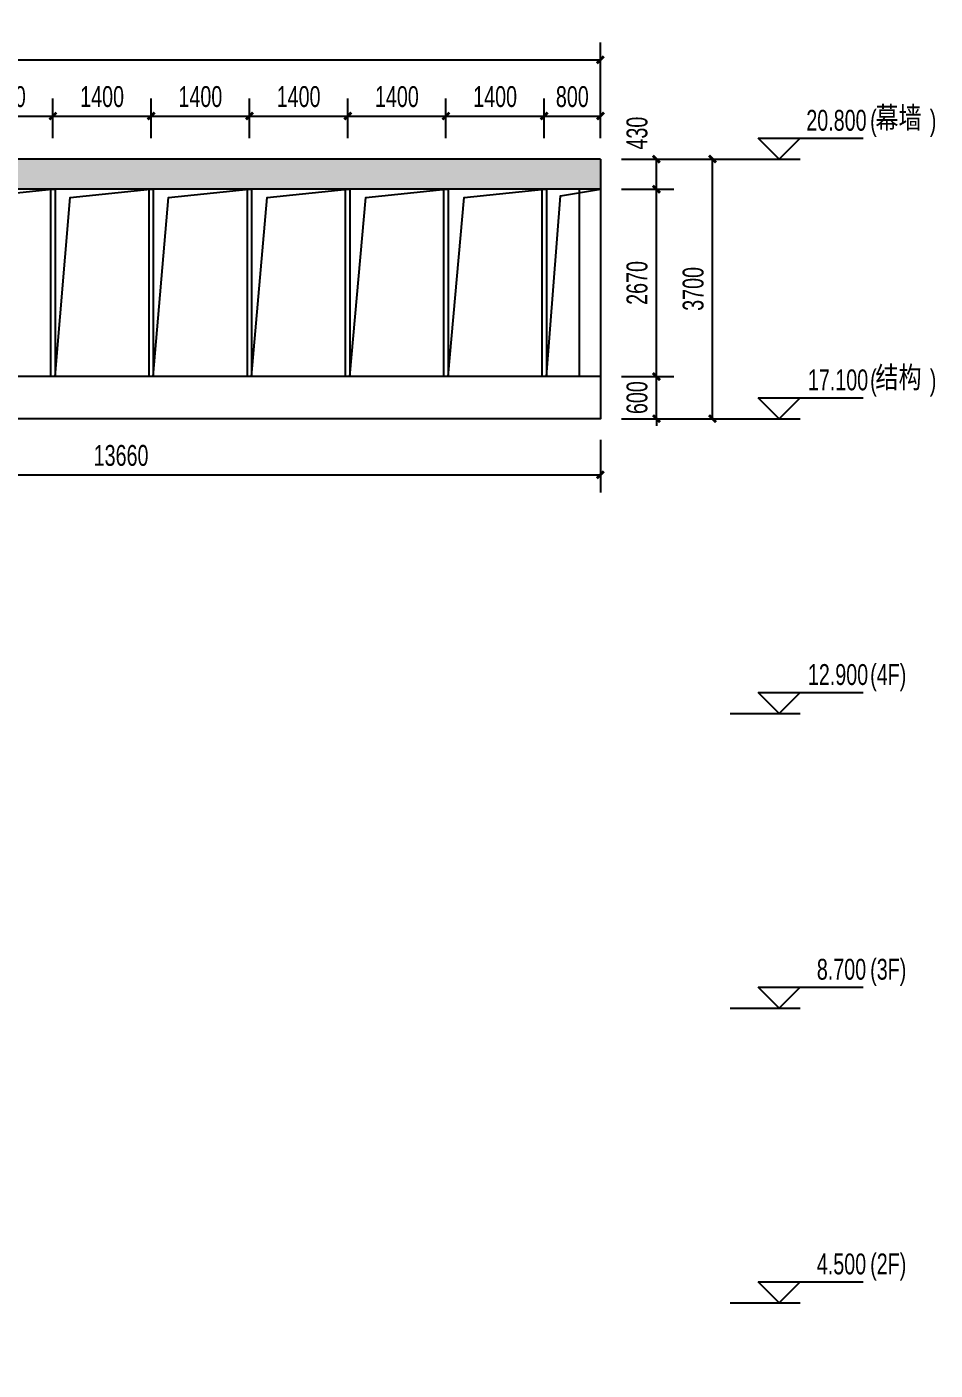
# Model space of a CAD drawing. Extents: x -3 to 440502, y -49243 to 59402.
# Drawn here: x 373145 to 386087, y 17884 to 37029 of the extents above; entities that cross this region are included whole.
import ezdxf

# ---------------------------------------------------------------- set-up
doc = ezdxf.new("R2010")
doc.units = 0
doc.header["$LTSCALE"] = 1000
doc.header["$MEASUREMENT"] = 0
for name, color, linetype in [('01-标注_尺寸', 124, 'Continuous'), ('01-标注_标高', 200, 'Continuous'), ('02-TEXT_标注', 130, 'Continuous'), ('05-填充_18', 18, 'Continuous'), ('A-C_窗', 140, 'Continuous'), ('A-SUR_看线', 231, 'Continuous'), ('E-立面', 255, 'Continuous')]:
    doc.layers.add(name, color=color, linetype=linetype)
doc.styles.add('_TCH_DIM', font='ros.shx', dxfattribs={"bigfont": 'jd.shx'})
doc.styles.add('_TCH_DIM_T3', font='ros.shx', dxfattribs={"width": 0.705882, "bigfont": 'jd.shx'})
doc.dimstyles.new('_TCH_ARCH&&100', dxfattribs={"dimtxt": 297.5, "dimasz": 100, "dimexe": 250, "dimexo": 300, "dimgap": 126.25, "dimtad": 1, "dimdec": 0, "dimzin": 0, "dimdsep": 46, "dimtxsty": '_TCH_DIM_T3', "dimblk": 'ARCHTICK', "dimcen": 0.09, "dimclrt": 7, "dimazin": 2, "dimtfac": 1, "dimtdec": 0, "dimtix": 1, "dimtmove": 2, "dimatfit": 3, "dimfxl": 0, "dimtolj": 1, "dimtzin": 0, "dimarcsym": 0})

# ---------------------------------------------------------------- blocks, each defined once
blk = doc.blocks.new('_ArchTick')
at = {"color": 0, "linetype": 'ByBlock', "const_width": 0.4}
blk.add_lwpolyline([(-0.5, -0.5), (0.5, 0.5)], dxfattribs=at)
blk = doc.blocks.new('*D938')
at = {"layer": '01-标注_尺寸', "color": 0, "lineweight": -2, "transparency": 16777216}
for p, q in [((380517, 35444), (380517, 36008)), ((381317, 35444), (381317, 36008)), ((380517, 35758), (381317, 35758))]:
    blk.add_line(p, q, dxfattribs=at)
at = {"layer": 'Defpoints', "color": 0, "transparency": 16777216}
for p in [(381317, 35758), (380517, 35144), (381317, 35144)]:
    blk.add_point(p, dxfattribs=at)
at = {"layer": '01-标注_尺寸', "color": 0, "lineweight": -2, "transparency": 16777216, "xscale": 100, "yscale": 100, "zscale": 100, "rotation": 180}
blk.add_blockref('_ArchTick', (380517, 35758), dxfattribs=at)
at = {"layer": '01-标注_尺寸', "color": 0, "lineweight": -2, "transparency": 16777216, "xscale": 100, "yscale": 100, "zscale": 100}
blk.add_blockref('_ArchTick', (381317, 35758), dxfattribs=at)
at = {"layer": '01-标注_尺寸', "color": 7, "transparency": 16777216, "insert": (380917, 36033), "char_height": 297.5, "attachment_point": 5, "style": '_TCH_DIM_T3'}
blk.add_mtext('\\A1;800', dxfattribs=at)
blk = doc.blocks.new('*D939')
at = {"layer": '01-标注_尺寸', "color": 0, "lineweight": -2, "transparency": 16777216}
for p, q in [((379117, 35444), (379117, 36008)), ((380517, 35444), (380517, 36008)), ((379117, 35758), (380517, 35758))]:
    blk.add_line(p, q, dxfattribs=at)
at = {"layer": 'Defpoints', "color": 0, "transparency": 16777216}
for p in [(380517, 35758), (379117, 35144), (380517, 35144)]:
    blk.add_point(p, dxfattribs=at)
at = {"layer": '01-标注_尺寸', "color": 0, "lineweight": -2, "transparency": 16777216, "xscale": 100, "yscale": 100, "zscale": 100, "rotation": 180}
blk.add_blockref('_ArchTick', (379117, 35758), dxfattribs=at)
at = {"layer": '01-标注_尺寸', "color": 0, "lineweight": -2, "transparency": 16777216, "xscale": 100, "yscale": 100, "zscale": 100}
blk.add_blockref('_ArchTick', (380517, 35758), dxfattribs=at)
at = {"layer": '01-标注_尺寸', "color": 7, "transparency": 16777216, "insert": (379817, 36033), "char_height": 297.5, "attachment_point": 5, "style": '_TCH_DIM_T3'}
blk.add_mtext('\\A1;1400', dxfattribs=at)
blk = doc.blocks.new('*D940')
at = {"layer": '01-标注_尺寸', "color": 0, "lineweight": -2, "transparency": 16777216}
for p, q in [((377717, 35444), (377717, 36008)), ((379117, 35444), (379117, 36008)), ((377717, 35758), (379117, 35758))]:
    blk.add_line(p, q, dxfattribs=at)
at = {"layer": 'Defpoints', "color": 0, "transparency": 16777216}
for p in [(379117, 35758), (377717, 35144), (379117, 35144)]:
    blk.add_point(p, dxfattribs=at)
at = {"layer": '01-标注_尺寸', "color": 0, "lineweight": -2, "transparency": 16777216, "xscale": 100, "yscale": 100, "zscale": 100, "rotation": 180}
blk.add_blockref('_ArchTick', (377717, 35758), dxfattribs=at)
at = {"layer": '01-标注_尺寸', "color": 0, "lineweight": -2, "transparency": 16777216, "xscale": 100, "yscale": 100, "zscale": 100}
blk.add_blockref('_ArchTick', (379117, 35758), dxfattribs=at)
at = {"layer": '01-标注_尺寸', "color": 7, "transparency": 16777216, "insert": (378417, 36033), "char_height": 297.5, "attachment_point": 5, "style": '_TCH_DIM_T3'}
blk.add_mtext('\\A1;1400', dxfattribs=at)
blk = doc.blocks.new('*D941')
at = {"layer": '01-标注_尺寸', "color": 0, "lineweight": -2, "transparency": 16777216}
for p, q in [((376317, 35444), (376317, 36008)), ((377717, 35444), (377717, 36008)), ((376317, 35758), (377717, 35758))]:
    blk.add_line(p, q, dxfattribs=at)
at = {"layer": 'Defpoints', "color": 0, "transparency": 16777216}
for p in [(377717, 35758), (376317, 35144), (377717, 35144)]:
    blk.add_point(p, dxfattribs=at)
at = {"layer": '01-标注_尺寸', "color": 0, "lineweight": -2, "transparency": 16777216, "xscale": 100, "yscale": 100, "zscale": 100, "rotation": 180}
blk.add_blockref('_ArchTick', (376317, 35758), dxfattribs=at)
at = {"layer": '01-标注_尺寸', "color": 0, "lineweight": -2, "transparency": 16777216, "xscale": 100, "yscale": 100, "zscale": 100}
blk.add_blockref('_ArchTick', (377717, 35758), dxfattribs=at)
at = {"layer": '01-标注_尺寸', "color": 7, "transparency": 16777216, "insert": (377017, 36033), "char_height": 297.5, "attachment_point": 5, "style": '_TCH_DIM_T3'}
blk.add_mtext('\\A1;1400', dxfattribs=at)
blk = doc.blocks.new('*D942')
at = {"layer": '01-标注_尺寸', "color": 0, "lineweight": -2, "transparency": 16777216}
for p, q in [((374917, 35444), (374917, 36008)), ((376317, 35444), (376317, 36008)), ((374917, 35758), (376317, 35758))]:
    blk.add_line(p, q, dxfattribs=at)
at = {"layer": 'Defpoints', "color": 0, "transparency": 16777216}
for p in [(376317, 35758), (374917, 35144), (376317, 35144)]:
    blk.add_point(p, dxfattribs=at)
at = {"layer": '01-标注_尺寸', "color": 0, "lineweight": -2, "transparency": 16777216, "xscale": 100, "yscale": 100, "zscale": 100, "rotation": 180}
blk.add_blockref('_ArchTick', (374917, 35758), dxfattribs=at)
at = {"layer": '01-标注_尺寸', "color": 0, "lineweight": -2, "transparency": 16777216, "xscale": 100, "yscale": 100, "zscale": 100}
blk.add_blockref('_ArchTick', (376317, 35758), dxfattribs=at)
at = {"layer": '01-标注_尺寸', "color": 7, "transparency": 16777216, "insert": (375617, 36033), "char_height": 297.5, "attachment_point": 5, "style": '_TCH_DIM_T3'}
blk.add_mtext('\\A1;1400', dxfattribs=at)
blk = doc.blocks.new('*D943')
at = {"layer": '01-标注_尺寸', "color": 0, "lineweight": -2, "transparency": 16777216}
for p, q in [((373517, 35444), (373517, 36008)), ((374917, 35444), (374917, 36008)), ((373517, 35758), (374917, 35758))]:
    blk.add_line(p, q, dxfattribs=at)
at = {"layer": 'Defpoints', "color": 0, "transparency": 16777216}
for p in [(374917, 35758), (373517, 35144), (374917, 35144)]:
    blk.add_point(p, dxfattribs=at)
at = {"layer": '01-标注_尺寸', "color": 0, "lineweight": -2, "transparency": 16777216, "xscale": 100, "yscale": 100, "zscale": 100, "rotation": 180}
blk.add_blockref('_ArchTick', (373517, 35758), dxfattribs=at)
at = {"layer": '01-标注_尺寸', "color": 0, "lineweight": -2, "transparency": 16777216, "xscale": 100, "yscale": 100, "zscale": 100}
blk.add_blockref('_ArchTick', (374917, 35758), dxfattribs=at)
at = {"layer": '01-标注_尺寸', "color": 7, "transparency": 16777216, "insert": (374217, 36033), "char_height": 297.5, "attachment_point": 5, "style": '_TCH_DIM_T3'}
blk.add_mtext('\\A1;1400', dxfattribs=at)
blk = doc.blocks.new('*D944')
at = {"layer": '01-标注_尺寸', "color": 0, "lineweight": -2, "transparency": 16777216}
for p, q in [((372117, 35444), (372117, 36008)), ((373517, 35444), (373517, 36008)), ((372117, 35758), (373517, 35758))]:
    blk.add_line(p, q, dxfattribs=at)
at = {"layer": 'Defpoints', "color": 0, "transparency": 16777216}
for p in [(373517, 35758), (372117, 35144), (373517, 35144)]:
    blk.add_point(p, dxfattribs=at)
at = {"layer": '01-标注_尺寸', "color": 0, "lineweight": -2, "transparency": 16777216, "xscale": 100, "yscale": 100, "zscale": 100, "rotation": 180}
blk.add_blockref('_ArchTick', (372117, 35758), dxfattribs=at)
at = {"layer": '01-标注_尺寸', "color": 0, "lineweight": -2, "transparency": 16777216, "xscale": 100, "yscale": 100, "zscale": 100}
blk.add_blockref('_ArchTick', (373517, 35758), dxfattribs=at)
at = {"layer": '01-标注_尺寸', "color": 7, "transparency": 16777216, "insert": (372817, 36033), "char_height": 297.5, "attachment_point": 5, "style": '_TCH_DIM_T3'}
blk.add_mtext('\\A1;1400', dxfattribs=at)
blk = doc.blocks.new('*D952')
at = {"layer": '01-标注_尺寸', "color": 0, "lineweight": -2, "transparency": 16777216}
for p, q in [((362917, 35958), (362917, 36808)), ((381317, 35958), (381317, 36808)), ((362917, 36558), (381317, 36558))]:
    blk.add_line(p, q, dxfattribs=at)
at = {"layer": 'Defpoints', "color": 0, "transparency": 16777216}
for p in [(381317, 36558), (362917, 35658), (381317, 35658)]:
    blk.add_point(p, dxfattribs=at)
at = {"layer": '01-标注_尺寸', "color": 0, "lineweight": -2, "transparency": 16777216, "xscale": 100, "yscale": 100, "zscale": 100, "rotation": 180}
blk.add_blockref('_ArchTick', (362917, 36558), dxfattribs=at)
at = {"layer": '01-标注_尺寸', "color": 0, "lineweight": -2, "transparency": 16777216, "xscale": 100, "yscale": 100, "zscale": 100}
blk.add_blockref('_ArchTick', (381317, 36558), dxfattribs=at)
at = {"layer": '01-标注_尺寸', "color": 7, "transparency": 16777216, "insert": (372117, 36833), "char_height": 297.5, "attachment_point": 5, "style": '_TCH_DIM_T3'}
blk.add_mtext('\\A1;18400', dxfattribs=at)
blk = doc.blocks.new('*D953')
at = {"layer": '01-标注_尺寸', "color": 0, "lineweight": -2, "transparency": 16777216}
for p, q in [((381617, 35144), (382365, 35144)), ((382115, 34714), (382115, 35144)), ((381617, 34714), (382365, 34714))]:
    blk.add_line(p, q, dxfattribs=at)
at = {"layer": 'Defpoints', "color": 0, "transparency": 16777216}
for p in [(381317, 35144), (382115, 35144), (381317, 34714)]:
    blk.add_point(p, dxfattribs=at)
at = {"layer": '01-标注_尺寸', "color": 0, "lineweight": -2, "transparency": 16777216, "xscale": 100, "yscale": 100, "zscale": 100}
for p, rotation in [((382115, 35144), 90), ((382115, 34714), 270)]:
    blk.add_blockref('_ArchTick', p, dxfattribs=dict(at, rotation=rotation))
at = {"layer": '01-标注_尺寸', "color": 7, "transparency": 16777216, "insert": (381840, 35514), "char_height": 297.5, "attachment_point": 5, "rotation": 90, "style": '_TCH_DIM_T3'}
blk.add_mtext('\\A1;430', dxfattribs=at)
blk = doc.blocks.new('*D954')
at = {"layer": '01-标注_尺寸', "color": 0, "lineweight": -2, "transparency": 16777216}
for p, q in [((381617, 34714), (382365, 34714)), ((382115, 32044), (382115, 34714)), ((381617, 32044), (382365, 32044))]:
    blk.add_line(p, q, dxfattribs=at)
at = {"layer": 'Defpoints', "color": 0, "transparency": 16777216}
for p in [(381317, 34714), (382115, 34714), (381317, 32044)]:
    blk.add_point(p, dxfattribs=at)
at = {"layer": '01-标注_尺寸', "color": 0, "lineweight": -2, "transparency": 16777216, "xscale": 100, "yscale": 100, "zscale": 100}
for p, rotation in [((382115, 34714), 90), ((382115, 32044), 270)]:
    blk.add_blockref('_ArchTick', p, dxfattribs=dict(at, rotation=rotation))
at = {"layer": '01-标注_尺寸', "color": 7, "transparency": 16777216, "insert": (381840, 33379), "char_height": 297.5, "attachment_point": 5, "rotation": 90, "style": '_TCH_DIM_T3'}
blk.add_mtext('\\A1;2670', dxfattribs=at)
blk = doc.blocks.new('*D955')
at = {"layer": '01-标注_尺寸', "color": 0, "lineweight": -2, "transparency": 16777216}
for p, q in [((381617, 32044), (382365, 32044)), ((382115, 32044), (382115, 32144)), ((382115, 31444), (382115, 32044)), ((381617, 31444), (382365, 31444)), ((382115, 31444), (382115, 31344))]:
    blk.add_line(p, q, dxfattribs=at)
at = {"layer": 'Defpoints', "color": 0, "transparency": 16777216}
for p in [(381317, 32044), (382115, 32044), (381317, 31444)]:
    blk.add_point(p, dxfattribs=at)
at = {"layer": '01-标注_尺寸', "color": 0, "lineweight": -2, "transparency": 16777216, "xscale": 100, "yscale": 100, "zscale": 100}
for p, rotation in [((382115, 32044), 270), ((382115, 31444), 90)]:
    blk.add_blockref('_ArchTick', p, dxfattribs=dict(at, rotation=rotation))
at = {"layer": '01-标注_尺寸', "color": 7, "transparency": 16777216, "insert": (381840, 31744), "char_height": 297.5, "attachment_point": 5, "rotation": 90, "style": '_TCH_DIM_T3'}
blk.add_mtext('\\A1;600', dxfattribs=at)
blk = doc.blocks.new('*D956')
at = {"layer": '01-标注_尺寸', "color": 0, "lineweight": -2, "transparency": 16777216}
for p, q in [((381755, 35144), (383165, 35144)), ((382915, 31444), (382915, 35144)), ((381755, 31444), (383165, 31444))]:
    blk.add_line(p, q, dxfattribs=at)
at = {"layer": 'Defpoints', "color": 0, "transparency": 16777216}
for p in [(381455, 35144), (382915, 35144), (381455, 31444)]:
    blk.add_point(p, dxfattribs=at)
at = {"layer": '01-标注_尺寸', "color": 0, "lineweight": -2, "transparency": 16777216, "xscale": 100, "yscale": 100, "zscale": 100}
for p, rotation in [((382915, 35144), 90), ((382915, 31444), 270)]:
    blk.add_blockref('_ArchTick', p, dxfattribs=dict(at, rotation=rotation))
at = {"layer": '01-标注_尺寸', "color": 7, "transparency": 16777216, "insert": (382640, 33294), "char_height": 297.5, "attachment_point": 5, "rotation": 90, "style": '_TCH_DIM_T3'}
blk.add_mtext('\\A1;3700', dxfattribs=at)
blk = doc.blocks.new('*D957')
at = {"layer": '01-标注_尺寸', "color": 0, "lineweight": -2, "transparency": 16777216}
for p, q in [((367657, 31144), (367657, 30394)), ((381317, 31144), (381317, 30394)), ((367657, 30644), (381317, 30644))]:
    blk.add_line(p, q, dxfattribs=at)
at = {"layer": 'Defpoints', "color": 0, "transparency": 16777216}
for p in [(367657, 31444), (381317, 31444), (381317, 30644)]:
    blk.add_point(p, dxfattribs=at)
at = {"layer": '01-标注_尺寸', "color": 0, "lineweight": -2, "transparency": 16777216, "xscale": 100, "yscale": 100, "zscale": 100, "rotation": 180}
blk.add_blockref('_ArchTick', (367657, 30644), dxfattribs=at)
at = {"layer": '01-标注_尺寸', "color": 0, "lineweight": -2, "transparency": 16777216, "xscale": 100, "yscale": 100, "zscale": 100}
blk.add_blockref('_ArchTick', (381317, 30644), dxfattribs=at)
at = {"layer": '01-标注_尺寸', "color": 7, "transparency": 16777216, "insert": (374487, 30919), "char_height": 297.5, "attachment_point": 5, "style": '_TCH_DIM_T3'}
blk.add_mtext('\\A1;13660', dxfattribs=at)

msp = doc.modelspace()

# ---------------------------------------------------------------- hatches: boundary and pattern name
at = {"layer": '05-填充_18'}
h = msp.add_hatch(color=256, dxfattribs=at)
h.dxf.hatch_style = 1
h.paths.add_polyline_path([(381316.9, 35143.6), (362916.9, 35143.6), (362916.9, 34713.6), (381316.9, 34713.6)])

# ---------------------------------------------------------------- linework, layer by layer
at = {"layer": '01-标注_标高'}
for p, q in [((383865.2, 35143.6), (383565.2, 35443.6)), ((383565.2, 35443.6), (385061.2, 35443.6)), ((383865.2, 35143.6), (384165.2, 35443.6)), ((383165.2, 35143.6), (384165.2, 35143.6)), ((383865.2, 31443.6), (383565.2, 31743.6)), ((383565.2, 31743.6), (385061.2, 31743.6)), ((383865.2, 31443.6), (384165.2, 31743.6)), ((383165.2, 31443.6), (384165.2, 31443.6)), ((383865.2, 27243.6), (383565.2, 27543.6)), ((383565.2, 27543.6), (385061.2, 27543.6)), ((383865.2, 27243.6), (384165.2, 27543.6)), ((383165.2, 27243.6), (384165.2, 27243.6)), ((383865.2, 23043.6), (383565.2, 23343.6)), ((383565.2, 23343.6), (385061.2, 23343.6)), ((383865.2, 23043.6), (384165.2, 23343.6)), ((383165.2, 23043.6), (384165.2, 23043.6)), ((383865.2, 18843.6), (383565.2, 19143.6)), ((383565.2, 19143.6), (385061.2, 19143.6)), ((383865.2, 18843.6), (384165.2, 19143.6)), ((383165.2, 18843.6), (384165.2, 18843.6))]:
    msp.add_line(p, q, dxfattribs=at)
at = {"layer": 'A-C_窗'}
for points in [[(373546.9, 32043.6), (373486.9, 32043.6), (373486.9, 34713.6), (373546.9, 34713.6)], [(374946.9, 32043.6), (374886.9, 32043.6), (374886.9, 34713.6), (374946.9, 34713.6)], [(376346.9, 32043.6), (376286.9, 32043.6), (376286.9, 34713.6), (376346.9, 34713.6)], [(377746.9, 32043.6), (377686.9, 32043.6), (377686.9, 34713.6), (377746.9, 34713.6)], [(379146.9, 32043.6), (379086.9, 32043.6), (379086.6, 34713.6), (379146.6, 34713.6)], [(380546.9, 32043.6), (380486.9, 32043.6), (380486.9, 34713.6), (380546.9, 34713.6)]]:
    msp.add_lwpolyline(points, close=True, dxfattribs=at)
msp.add_lwpolyline([(381016.9, 34713.6), (381016.9, 32043.6)], dxfattribs=at)
at = {"layer": 'A-SUR_看线'}
for points in [[(372146.9, 32043.6), (372356.2, 34594.8), (373499.5, 34713.6)], [(373546.9, 32043.6), (373760.4, 34594.8), (374903.7, 34713.6)], [(374946.9, 32043.6), (375164.6, 34594.8), (376307.9, 34713.6)], [(376346.9, 32043.6), (376568.8, 34594.8), (377712.1, 34713.6)], [(377746.9, 32043.6), (377973, 34594.8), (379116.3, 34713.6)], [(379146.9, 32043.6), (379377.2, 34594.8), (380520.4, 34713.6)], [(380546.9, 32043.6), (380747.8, 34619.8), (381316.9, 34713.6)]]:
    msp.add_lwpolyline(points, dxfattribs=at)
at = {"layer": 'E-立面'}
for p, q in [((381316.9, 35143.6), (362916.9, 35143.6)), ((381316.9, 34713.6), (362916.9, 34713.6))]:
    msp.add_line(p, q, dxfattribs=at)
for points in [[(381316.9, 35143.6), (381316.9, 31443.6), (367656.9, 31443.6), (367656.9, 33033.6), (367736.9, 33033.6), (367736.9, 33203.6), (367116.9, 33243.6), (367116.9, 18243.6), (365756.9, 18243.6), (365756.9, 19933.6), (365836.9, 19933.6), (365836.9, 20103.6), (365216.9, 20143.6), (365216.9, 17883.6)], [(381316.9, 32043.6), (367656.9, 32043.6)]]:
    msp.add_lwpolyline(points, dxfattribs=at)

# ---------------------------------------------------------------- texts
at = {"layer": '02-TEXT_标注', "style": '_TCH_DIM', "width": 0.705882}
for s, p in [('20.800', (384251.2, 35548.6)), ('(', (385161.2, 35548.6)), (')', (386010.7, 35548.6)), ('17.100', (384273.7, 31848.6)), ('(', (385161.2, 31848.6)), (')', (386010.7, 31848.6)), ('(4F)', (385161.2, 27648.6)), ('12.900', (384273.7, 27648.6)), ('8.700', (384401.2, 23448.6)), ('(3F)', (385161.2, 23448.6)), ('4.500', (384401.2, 19248.6)), ('(2F)', (385161.2, 19248.6))]:
    msp.add_text(s, height=297.5, dxfattribs=at).set_placement(p)
at = {"layer": '02-TEXT_标注', "style": '_TCH_DIM'}
for s, p in [('幕墙', (385234.7, 35548.6)), ('结构', (385234.7, 31848.6))]:
    msp.add_text(s, height=347.29, dxfattribs=at).set_placement(p)

# ---------------------------------------------------------------- dimensions: what is measured, and where the dimension line sits
at = {"layer": '01-标注_尺寸'}
for p1, p2, distance, picture, middle in [((362916.9, 35658.2), (381316.9, 35658.2), 900.3, '*D952', (372116.9, 36833.5)), ((372116.9, 35143.6), (373516.9, 35143.6), 614.9, '*D944', (372816.9, 36033.5)), ((373516.9, 35143.6), (374916.9, 35143.6), 614.9, '*D943', (374216.9, 36033.5)), ((374916.9, 35143.6), (376316.9, 35143.6), 614.9, '*D942', (375616.9, 36033.5)), ((376316.9, 35143.6), (377716.9, 35143.6), 614.9, '*D941', (377016.9, 36033.5)), ((377716.9, 35143.6), (379116.6, 35143.6), 614.9, '*D940', (378416.8, 36033.5)), ((379116.6, 35143.6), (380516.9, 35143.6), 614.9, '*D939', (379816.8, 36033.5)), ((380516.9, 35143.6), (381316.9, 35143.6), 614.9, '*D938', (380916.9, 36033.5)), ((381454.8, 31443.6), (381454.8, 35143.6), -1460.4, '*D956', (382640.2, 33293.6)), ((381316.9, 32043.6), (381316.9, 34713.6), -798.3, '*D954', (381840.2, 33378.6)), ((381316.9, 31443.6), (381316.9, 32043.6), -798.3, '*D955', (381840.2, 31743.6)), ((367656.9, 31443.6), (381316.9, 31443.6), -799.8, '*D957', (374486.9, 30918.8))]:
    dim = msp.add_aligned_dim(p1=p1, p2=p2, distance=distance, dimstyle='_TCH_ARCH&&100', dxfattribs=at)
    dim.commit()
    dim.dimension.update_dxf_attribs({"geometry": picture, "text_midpoint": middle})
dim = msp.add_linear_dim(base=(382115.2, 35143.6), p1=(381316.9, 34713.6), p2=(381316.9, 35143.6), angle=90, dimstyle='_TCH_ARCH&&100', dxfattribs=at)
dim.commit()
dim.dimension.update_dxf_attribs({"geometry": '*D953', "text_midpoint": (381840.2, 35513.6), "dimtype": 161})

doc.saveas('drawing.dxf')
